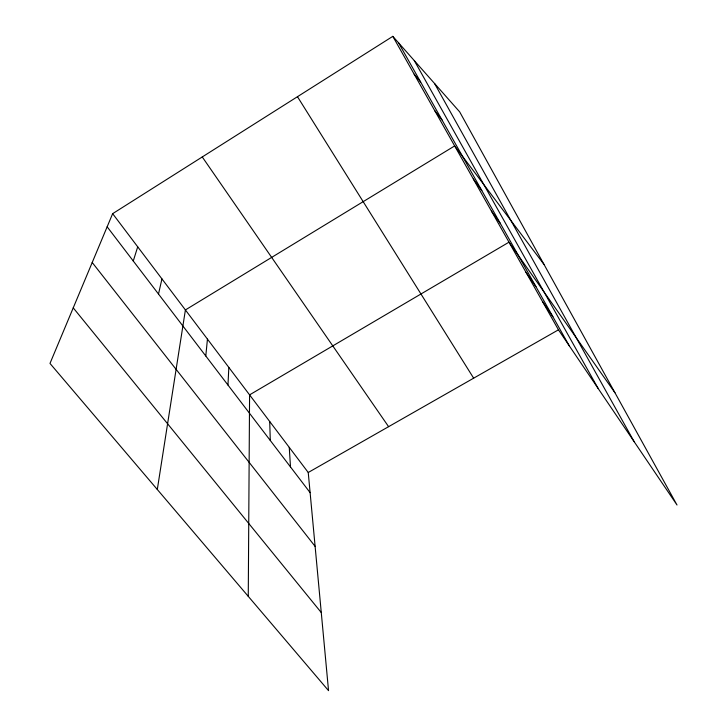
<?xml version="1.0" encoding="UTF-8"?>
<svg xmlns="http://www.w3.org/2000/svg" width="727" height="727" viewBox="0 0 727 727"><rect width="100%" height="100%" fill="white"/><g stroke="black" fill="none" stroke-linecap="round" stroke-linejoin="round"><path stroke-width="1.09" d="M248.261 596.349L249.579 394.87L508.991 242.182L614.924 392.707M227.969 385.037L228.832 367.417M205.786 355.994L207.449 339.118M157.305 489.489L185.403 309.938L454.666 145.927L544.041 264.483M158.504 294.053L161.948 278.895M133.268 261.011L137.712 246.826M112.649 213.665L49.99 363.427L328.54 690.65L308.239 472.495L112.649 213.665L392.816 36.35L459.673 111.867L677.01 505.011L558.454 329.822L392.816 36.35M308.239 472.495L558.454 329.822M414.154 74.154L420.66 82.051M73.236 307.857L321.27 612.552M92.211 262.502L315.118 546.377M434.755 110.658L441.961 119.864M107.151 226.797L310.111 492.642M473.359 179.042L481.801 190.565M491.452 211.112L500.44 223.643M525.984 272.289L535.944 286.656M202.26 156.95L388.6 426.676M542.469 301.487L552.856 316.681M297.47 96.691L473.65 378.176M398.569 42.848L569.25 345.77M414.308 60.623L598.203 388.554M434.528 83.46L634.153 441.68M289.255 447.369L290.5 466.952M269.708 421.506L270.29 440.48"/></g></svg>
